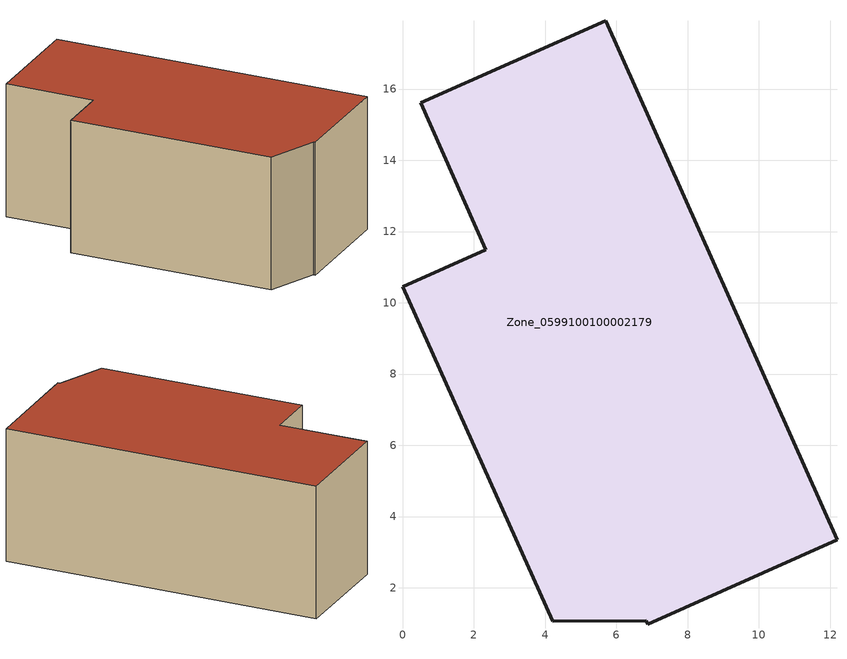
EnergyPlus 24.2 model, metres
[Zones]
Zone_0599100100002179
 floor ground (C_G): 12.2,3.35 6.88,0.98 6.84,1.07 4.21,1.07 0,10.46 2.33,11.49 0.51,15.61 5.7,17.92 z0
 wall outside (C_F): 12.2,3.35 5.7,17.92 0.51,15.61 2.33,11.49 0,10.46 4.21,1.07 6.84,1.07 6.88,0.98 12.2,3.35 z0:6.78
 roof outside (C_R): 6.88,0.98 12.2,3.35 5.7,17.92 0.51,15.61 2.33,11.49 0,10.46 4.21,1.07 6.84,1.07 z6.78
[BUILDING]
Pand.0599100100002179: North Axis=0; Terrain=City; Loads Convergence Tolerance Value=0.04; Temperature Convergence Tolerance Value=0.4; Solar Distribution=FullExterior; Maximum Number of Warmup Days=25; Minimum Number of Warmup Days=1
[Site:Location]
Rotterdam.The.Hague.AP_ZH_NLD Design_Conditions: Latitude=51.96; Longitude=4.45; Time Zone=1; Elevation=-4.5
[SITE:GROUNDTEMPERATURE:BUILDINGSURFACE]
18, 18, 18, 18, 18, 18, 18, 18, 18, 18, 18, 18
[MATERIAL] Thermal Absorptance=0.9; Solar Absorptance=0.7; Visible Absorptance=0.7
Name | Roughness | Thickness | Conductivity | Density | Specific Heat
G.TC.2006-2014 | MediumSmooth | 0.15 | 0.06 | 540 | 1210
F.TC.2006-2014 | Rough | 0.3 | 0.12 | 1920 | 840
R.TC.2006-2014 | MediumRough | 0.2 | 0.08 | 1500 | 1000
[CONSTRUCTION]
C_G: G.TC.2006-2014
C_F: F.TC.2006-2014
C_R: R.TC.2006-2014
[ZONE]
Zone_0599100100002179: Type=1; Multiplier=1; Ceiling Height=Autocalculate; Volume=Autocalculate; Floor Area=autocalculate; Part of Total Floor Area=Yes
[ZONEINFILTRATION:DESIGNFLOWRATE]
Infil_Zone_0599100100002179: Zone or ZoneList or Space or SpaceList=Zone_0599100100002179; Schedule=AlwaysOn; Design Flow Rate Calculation Method=Flow/Area; Flow Rate per Floor Area=0.0015; Constant Term Coefficient=1; Temperature Term Coefficient=0; Velocity Term Coefficient=0; Velocity Squared Term Coefficient=0
[HVACTEMPLATE:ZONE:IDEALLOADSAIRSYSTEM]
Zone_0599100100002179: Maximum Heating Supply Air Temperature=50; Minimum Cooling Supply Air Temperature=13; Maximum Heating Supply Air Humidity Ratio=0.0156; Minimum Cooling Supply Air Humidity Ratio=0.0077; Heating Limit=NoLimit; Cooling Limit=NoLimit; Dehumidification Control Type=ConstantSensibleHeatRatio; Cooling Sensible Heat Ratio=0.7; Dehumidification Setpoint=60; Humidification Control Type=None; Humidification Setpoint=30; Outdoor Air Method=None; Outdoor Air Flow Rate per Person=0.00944; Outdoor Air Flow Rate per Zone Floor Area=0; Outdoor Air Flow Rate per Zone=0; Demand Controlled Ventilation Type=None; Outdoor Air Economizer Type=NoEconomizer; Heat Recovery Type=None; Sensible Heat Recovery Effectiveness=0.7; Latent Heat Recovery Effectiveness=0.65
[ZONECONTROL:THERMOSTAT]
ThermostatControl_Zone_0599100100002179: Zone or ZoneList=Zone_0599100100002179; Control Type Schedule=DualSetpointControlType; Control 1=Thermostat_Zone_0599100100002179; Temperature Difference Between Cutout And Setpoint=0
[THERMOSTATSETPOINT:DUALSETPOINT]
Thermostat_Zone_0599100100002179: Heating Setpoint Temperature Schedule=HeatingSetpoint_Zone_0599100100002179; Cooling Setpoint Temperature Schedule=CoolingSetpoint_Zone_0599100100002179
[SCHEDULE:COMPACT]
HeatingSetpoint_Zone_0599100100002179: Through: 12/31, For: AllDays, Until: 24:00, 21
CoolingSetpoint_Zone_0599100100002179: Through: 12/31, For: AllDays, Until: 24:00, 24
DualSetpointControlType: Through: 12/31, For: AllDays, Until: 24:00, 4
AlwaysOn: Through: 12/31, For: AllDays, Until: 24:00, 1
